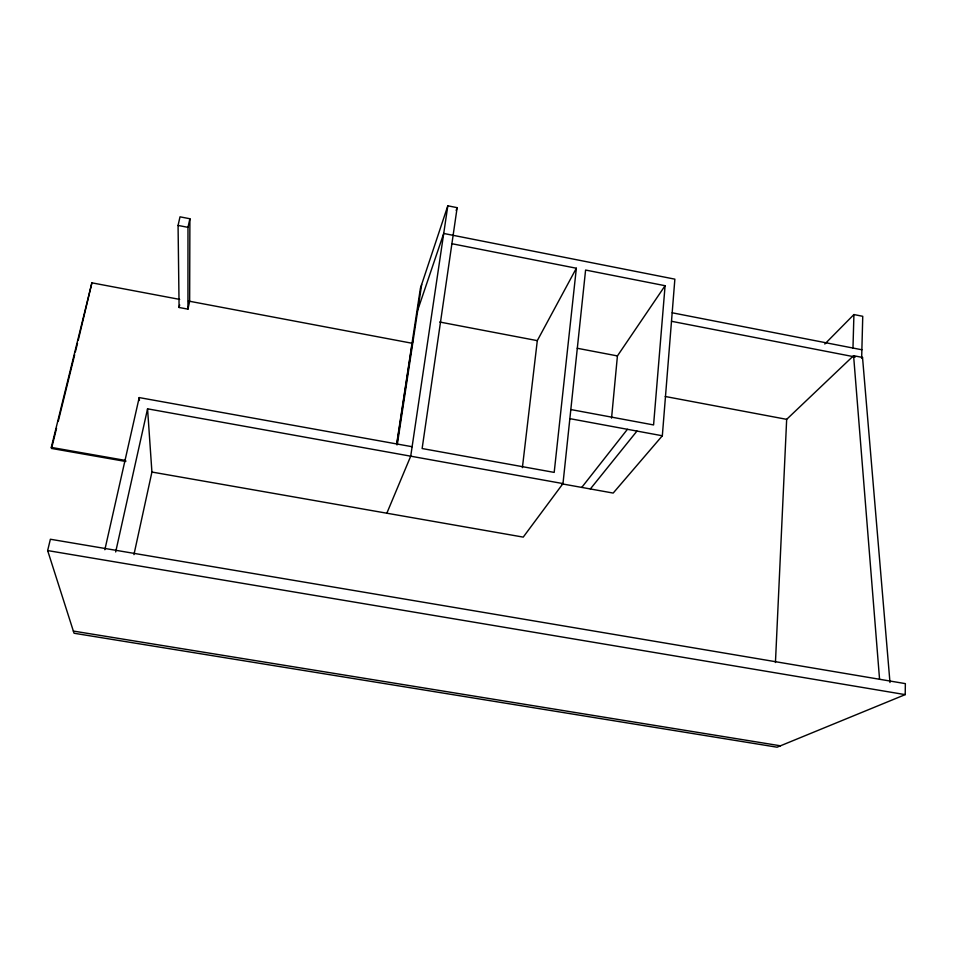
<?xml version="1.0" encoding="UTF-8"?>
<svg xmlns="http://www.w3.org/2000/svg" width="953" height="953" viewBox="0 0 953 953"><rect width="100%" height="100%" fill="white"/><g stroke="black" fill="none" stroke-linecap="round" stroke-linejoin="round"><path stroke-width="1.43" d="M187.944 309.141L187.979 227.35L189.897 218.749L180.01 216.831L178.068 225.42L179.093 307.485L187.944 309.141L189.647 301.291L189.897 218.749M905.207 694.63L905.35 683.623L50.378 539.243L47.65 550.572L74.048 633.245L777.064 747.2L905.207 694.63L47.65 550.572M852.971 348.036L853.924 314.55L862.751 316.301L861.655 358.245L862.525 357.435L853.59 355.695L786.666 419.344L775.444 662.502M561.639 483.79L613.184 493.07L662.335 435.771L674.867 279.158L443.705 233.461L417.795 309.916M562.985 483.588L147.56 408.825L151.92 472.045L523.233 537.111L562.985 483.588L585.595 270.044L665.087 285.709L653.579 424.943L570.823 409.552M611.552 418.117L617.425 355.922L665.087 285.709M451.901 243.718L576.351 268.234L554.193 472.402L422.131 448.529L457.142 207.659L447.815 205.8L420.416 288.247L412.065 343.02M522.399 467.637L537.301 340.638L576.351 268.234M447.815 205.8L410.719 456.177L386.835 513.214M396.853 442.8L411.851 344.462L413.078 340.936M396.793 444.729L412.256 343.294L188.444 301.053M397.27 444.706L421.679 284.482M133.944 554.622L151.92 472.045M179.093 307.485L179.676 304.865M115.67 551.966L147.56 408.825M104.854 549.738L139.198 397.58L412.113 446.719M125.82 461.49L51.557 448.446L51.295 447.398L91.893 282.838L179.664 299.397M51.557 448.446L56.537 428.266M58.312 421.059L74.656 354.766M75.37 351.883L77.503 343.235M78.217 340.352L91.893 282.838M456.177 210.458L457.142 207.659M581.759 487.412L627.419 429.303M590.348 488.96L636.961 431.078M824.81 344.033L853.924 314.55M73.345 631.065L780.483 745.806M51.295 447.398L125.701 460.466M569.858 418.653L662.335 435.771M665.23 396.484L786.666 419.344M439.69 322.019L537.301 340.638M577.22 348.262L617.425 355.922M178.068 225.42L187.979 227.35M671.496 321.292L855.282 357.006M672.175 312.787L861.881 349.775M862.525 357.435L889.983 682.515M139.198 397.58L139.436 400.498M853.59 355.695L879.559 679.263"/></g></svg>
